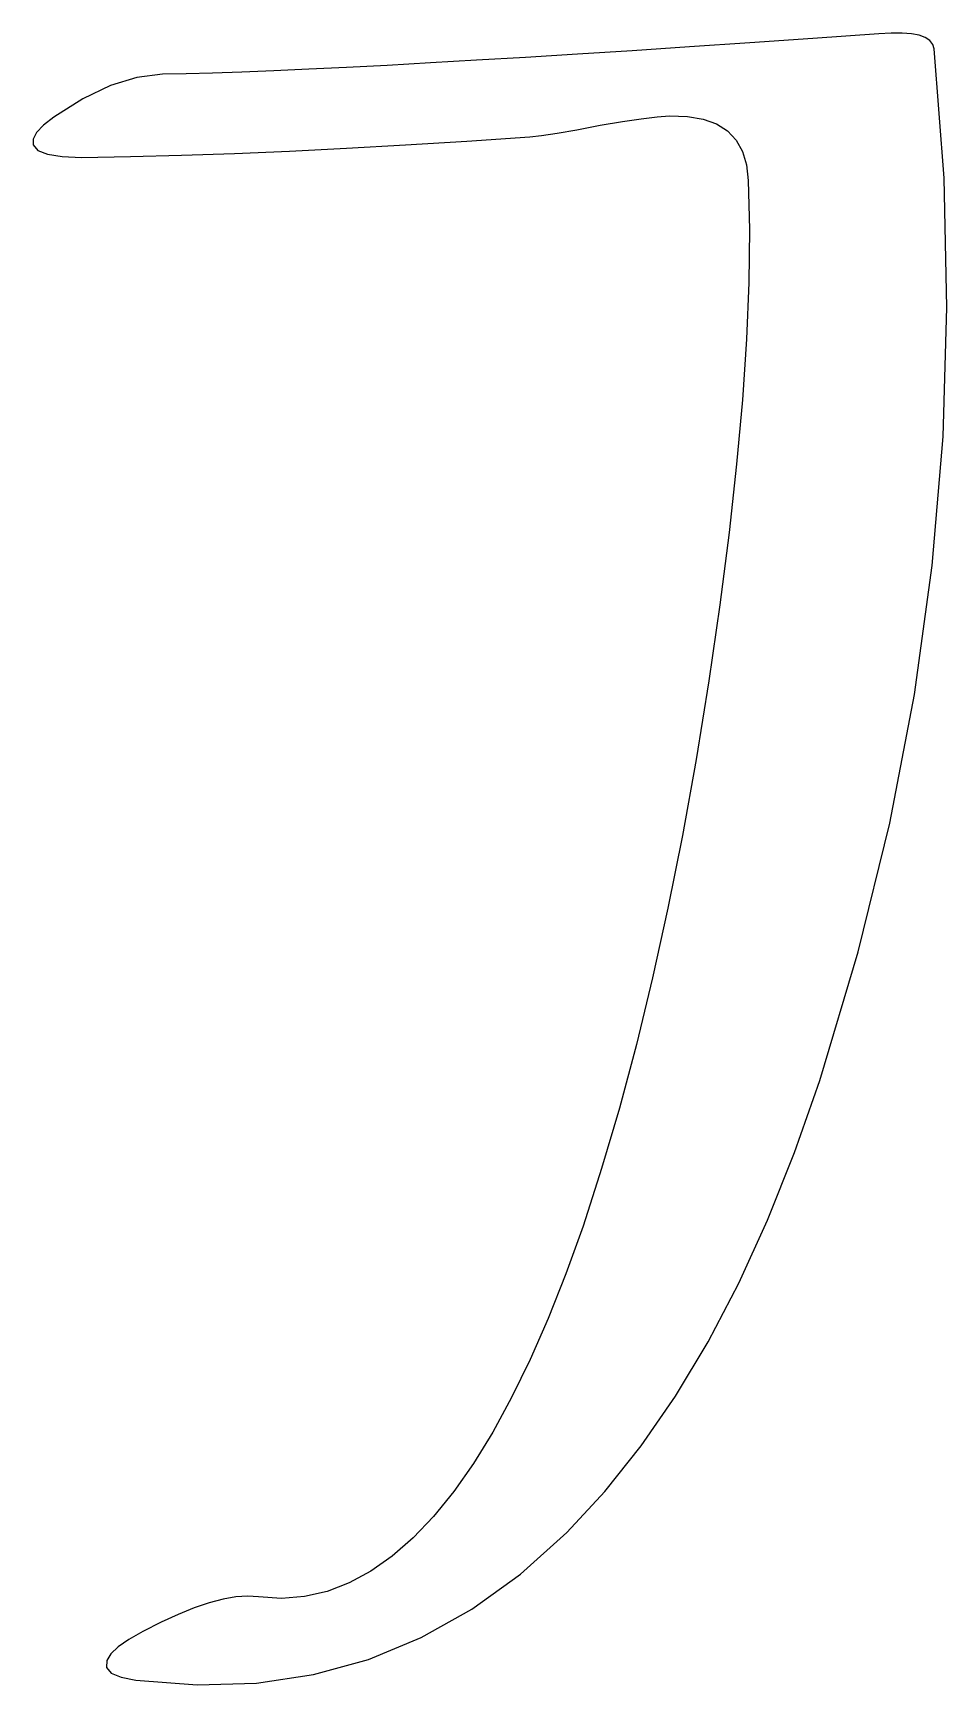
# Model space of a CAD drawing. Extents: x -1.3 to 9.7, y 0 to 19.9.
import ezdxf

# ---------------------------------------------------------------- set-up
doc = ezdxf.new("R2010")
doc.units = 0
doc.layers.get('0').update_dxf_attribs({"linetype": 'CONTINUOUS'})

msp = doc.modelspace()

# ---------------------------------------------------------------- linework, layer by layer
at = {"color": 0}
for p, q in [((6.586, 19.69), (5.896, 19.645)), ((7.311, 19.739), (6.586, 19.69)), ((8.069, 19.792), (7.311, 19.739)), ((8.861, 19.847), (8.069, 19.792)), ((9.011, 19.857), (8.861, 19.847)), ((9.142, 19.857), (9.011, 19.857)), ((9.254, 19.848), (9.142, 19.857)), ((9.347, 19.83), (9.254, 19.848)), ((9.421, 19.803), (9.347, 19.83)), ((9.476, 19.767), (9.421, 19.803)), ((9.511, 19.721), (9.476, 19.767)), ((9.528, 19.667), (9.511, 19.721)), ((9.646, 18.112), (9.528, 19.667)), ((2.951, 19.468), (2.464, 19.442)), ((3.472, 19.497), (2.951, 19.468)), ((4.027, 19.529), (3.472, 19.497)), ((4.616, 19.564), (4.027, 19.529)), ((5.239, 19.603), (4.616, 19.564)), ((5.896, 19.645), (5.239, 19.603)), ((-0.056, 19.324), (-0.375, 19.226)), ((0.25, 19.361), (-0.056, 19.324)), ((0.534, 19.366), (0.25, 19.361)), ((0.852, 19.375), (0.534, 19.366)), ((1.204, 19.387), (0.852, 19.375)), ((1.59, 19.402), (1.204, 19.387)), ((2.01, 19.421), (1.59, 19.402)), ((2.464, 19.442), (2.01, 19.421)), ((-0.708, 19.067), (-1.056, 18.847)), ((-0.375, 19.226), (-0.708, 19.067)), ((-1.181, 18.748), (-1.264, 18.66)), ((-1.056, 18.847), (-1.181, 18.748)), ((4.997, 18.653), (5.232, 18.694)), ((5.232, 18.694), (5.514, 18.75)), ((5.514, 18.75), (5.779, 18.794)), ((5.779, 18.794), (6.007, 18.826)), ((6.007, 18.826), (6.196, 18.849)), ((6.196, 18.849), (6.347, 18.861)), ((6.347, 18.861), (6.562, 18.855)), ((6.562, 18.855), (6.75, 18.823)), ((6.75, 18.823), (6.91, 18.765)), ((6.91, 18.765), (7.042, 18.681)), ((7.042, 18.681), (7.146, 18.57)), ((-1.264, 18.66), (-1.306, 18.582)), ((-1.306, 18.582), (-1.306, 18.514)), ((-1.306, 18.514), (-1.248, 18.447)), ((1.778, 18.438), (2.464, 18.472)), ((2.464, 18.472), (3.174, 18.512)), ((3.174, 18.512), (3.908, 18.559)), ((3.908, 18.559), (4.667, 18.611)), ((4.667, 18.611), (4.808, 18.625)), ((4.808, 18.625), (4.997, 18.653)), ((7.146, 18.57), (7.222, 18.434)), ((-1.248, 18.447), (-1.132, 18.399)), ((-1.132, 18.399), (-0.957, 18.371)), ((-0.957, 18.371), (-0.722, 18.361)), ((-0.722, 18.361), (-0.134, 18.371)), ((-0.134, 18.371), (0.479, 18.387)), ((0.479, 18.387), (1.116, 18.409)), ((1.116, 18.409), (1.778, 18.438)), ((7.222, 18.434), (7.271, 18.272)), ((7.271, 18.272), (7.292, 18.083)), ((7.292, 18.083), (7.306, 17.494)), ((9.681, 16.558), (9.646, 18.112)), ((7.306, 17.494), (7.299, 16.858)), ((7.299, 16.858), (7.271, 16.176)), ((9.634, 15.006), (9.681, 16.558)), ((7.271, 16.176), (7.222, 15.448)), ((7.222, 15.448), (7.153, 14.673)), ((9.503, 13.455), (9.634, 15.006)), ((7.153, 14.673), (7.062, 13.852)), ((7.062, 13.852), (6.951, 12.984)), ((9.29, 11.905), (9.503, 13.455)), ((6.951, 12.984), (6.819, 12.069)), ((6.819, 12.069), (6.665, 11.122)), ((8.994, 10.357), (9.29, 11.905)), ((6.665, 11.122), (6.501, 10.212)), ((8.615, 8.81), (8.994, 10.357)), ((6.501, 10.212), (6.327, 9.338)), ((6.327, 9.338), (6.142, 8.5)), ((8.153, 7.264), (8.615, 8.81)), ((6.142, 8.5), (5.948, 7.699)), ((5.948, 7.699), (5.744, 6.934)), ((7.85, 6.398), (8.153, 7.264)), ((5.744, 6.934), (5.53, 6.206)), ((7.525, 5.586), (7.85, 6.398)), ((5.53, 6.206), (5.306, 5.514)), ((7.178, 4.827), (7.525, 5.586)), ((5.306, 5.514), (5.098, 4.94)), ((5.098, 4.94), (4.886, 4.405)), ((6.809, 4.122), (7.178, 4.827)), ((4.886, 4.405), (4.669, 3.91)), ((6.418, 3.469), (6.809, 4.122)), ((4.669, 3.91), (4.447, 3.454)), ((4.447, 3.454), (4.22, 3.037)), ((6.004, 2.871), (6.418, 3.469)), ((4.22, 3.037), (3.988, 2.66)), ((5.569, 2.325), (6.004, 2.871)), ((3.988, 2.66), (3.752, 2.323)), ((3.752, 2.323), (3.51, 2.024)), ((5.111, 1.833), (5.569, 2.325)), ((3.51, 2.024), (3.264, 1.765)), ((4.553, 1.332), (5.111, 1.833)), ((3.264, 1.765), (3.013, 1.546)), ((3.013, 1.546), (2.757, 1.366)), ((2.496, 1.225), (2.23, 1.123)), ((2.757, 1.366), (2.496, 1.225)), ((3.97, 0.91), (4.553, 1.332)), ((0.98, 1.03), (0.812, 0.986)), ((1.134, 1.056), (0.98, 1.03)), ((1.275, 1.064), (1.134, 1.056)), ((1.403, 1.056), (1.275, 1.064)), ((1.683, 1.039), (1.403, 1.056)), ((1.959, 1.061), (1.683, 1.039)), ((2.23, 1.123), (1.959, 1.061)), ((0.439, 0.847), (0.233, 0.752)), ((0.632, 0.925), (0.439, 0.847)), ((0.812, 0.986), (0.632, 0.925)), ((3.36, 0.568), (3.97, 0.91)), ((0.014, 0.639), (-0.154, 0.544)), ((0.233, 0.752), (0.014, 0.639)), ((-0.281, 0.455), (-0.369, 0.371)), ((-0.154, 0.544), (-0.281, 0.455)), ((2.726, 0.306), (3.36, 0.568)), ((-0.417, 0.292), (-0.421, 0.209)), ((-0.421, 0.209), (-0.365, 0.142)), ((-0.369, 0.371), (-0.417, 0.292)), ((2.065, 0.123), (2.726, 0.306)), ((-0.365, 0.142), (-0.247, 0.091)), ((-0.247, 0.091), (-0.069, 0.056)), ((-0.069, 0.056), (0.668, -0.002)), ((0.668, -0.002), (1.379, 0.021)), ((1.379, 0.021), (2.065, 0.123))]:
    msp.add_line(p, q, dxfattribs=at)

doc.saveas('drawing.dxf')
